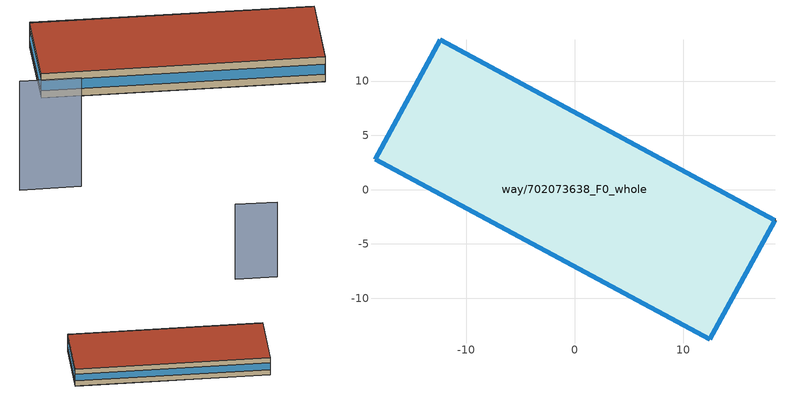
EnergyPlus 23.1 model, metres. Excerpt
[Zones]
way/702073638_F0_whole
 floor ground (Floor_Construction): 12.44,-13.79 18.44,-2.84 -12.42,13.81 -18.41,2.78 z0
 wall outside (Wall_Construction): 18.44,-2.84 12.44,-13.79 -18.41,2.78 -12.42,13.81 18.44,-2.84 z0:3.5
 window (Window_Construction): 18.44,-2.85 12.45,-13.78 / 12.43,-13.78 -18.4,2.78 / -18.41,2.79 -12.42,13.81 / -12.4,13.8 18.42,-2.83 z1.05:2.45
 roof outside (Roof_Construction): 18.44,-2.84 12.44,-13.79 -18.41,2.78 -12.42,13.81 z3.5
shading: -33.34,-14.06 -26.69,-17.63 z0:15.4
[Building]
OpenUBEM_Building: North Axis=0; Terrain=City; Solar Distribution=FullExterior
[Site:Location]
New.York-Central.Park.Obs-Belvedere.Castle: Latitude=40.77889; Longitude=-73.9692; Time Zone=-5; Elevation=48
[SizingPeriod:WeatherFileDays]
AnnualSizingPeriod: Begin Month=1; Begin Day of Month=1; End Month=12; End Day of Month=31; Day of Week for Start Day=Monday; Use Weather File Daylight Saving Period=No; Use Weather File Rain and Snow Indicators=No
[SITE:WATERMAINSTEMPERATURE]
Calculation Method=CorrelationFromWeatherFile
[MATERIAL:NOMASS] Roughness=MediumRough; Thermal Absorptance=0.9; Solar Absorptance=0.7; Visible Absorptance=0.7
Name | Thermal Resistance
Roof_Assembly | 5.31915
Wall_Assembly | 1.73913
Floor_Assembly | 1.94932
[WINDOWMATERIAL:SIMPLEGLAZINGSYSTEM]
Window_Material: UFactor=3.236; Solar Heat Gain Coefficient=0.36; Visible Transmittance=0.6
[CONSTRUCTION]
Roof_Construction: Roof_Assembly
Wall_Construction: Wall_Assembly
Floor_Construction: Floor_Assembly
Window_Construction: Window_Material
[ZONE]
way/702073638_F0_whole: Type=1; Multiplier=1; Ceiling Height=autocalculate; Volume=autocalculate; Floor Area=autocalculate; Part of Total Floor Area=Yes
[PEOPLE]
People_way/702073638_F0_whole: Zone or ZoneList or Space or SpaceList=way/702073638_F0_whole; Number of People Schedule=Occupancy_Schedule_SmallOffice; Number of People Calculation Method=People; Number of People=23.6082; Fraction Radiant=0.3; Sensible Heat Fraction=autocalculate; Activity Level Schedule=Activity_Level; Carbon Dioxide Generation Rate=3.82e-08; Enable ASHRAE 55 Comfort Warnings=No; Mean Radiant Temperature Calculation Type=ZoneAveraged; Clothing Insulation Calculation Method=ClothingInsulationSchedule; Cold Stress Temperature Threshold=15.56; Heat Stress Temperature Threshold=30
[LIGHTS]
Lights_way/702073638_F0_whole: Zone or ZoneList or Space or SpaceList=way/702073638_F0_whole; Schedule=Lighting_Schedule_SmallOffice; Design Level Calculation Method=LightingLevel; Lighting Level=4719.77; Return Air Fraction=0; Fraction Radiant=0.42; Fraction Visible=0; Fraction Replaceable=1; EndUse Subcategory=General; Return Air Fraction Calculated from Plenum Temperature=No; Return Air Fraction Function of Plenum Temperature Coefficient 1=0; Return Air Fraction Function of Plenum Temperature Coefficient 2=0
[ELECTRICEQUIPMENT]
Equipment_way/702073638_F0_whole: Zone or ZoneList or Space or SpaceList=way/702073638_F0_whole; Schedule=Equipment_Schedule_SmallOffice; Design Level Calculation Method=EquipmentLevel; Design Level=2973.98; Fraction Latent=0; Fraction Radiant=0.5; Fraction Lost=0; EndUse Subcategory=General
[ZONEINFILTRATION:DESIGNFLOWRATE]
Infiltration_way/702073638_F0_whole: Zone or ZoneList or Space or SpaceList=way/702073638_F0_whole; Schedule=Infiltration_Schedule_SmallOffice; Design Flow Rate Calculation Method=Flow/ExteriorWallArea; Flow Rate per Exterior Surface Area=0.000285; Constant Term Coefficient=1; Temperature Term Coefficient=0; Velocity Term Coefficient=0; Velocity Squared Term Coefficient=0
[HVACTEMPLATE:THERMOSTAT]
way/702073638_F0_whole_Thermostat: Heating Setpoint Schedule=Heating_Setpoint_SmallOffice; Cooling Setpoint Schedule=Cooling_Setpoint_SmallOffice
[HVACTEMPLATE:ZONE:UNITARY]
way/702073638_F0_whole: Template Unitary System=way/702073638_F0_whole_HP_Sys; Template Thermostat=way/702073638_F0_whole_Thermostat; Supply Air Maximum Flow Rate=autosize; Outdoor Air Method=Flow/Person; Outdoor Air Flow Rate per Person=0.01; Outdoor Air Flow Rate per Zone Floor Area=0; Outdoor Air Flow Rate per Zone=0; Baseboard Heating Type=None; Baseboard Heating Capacity=autosize; Zone Cooling Design Supply Air Temperature Input Method=SystemSupplyAirTemperature; Zone Cooling Design Supply Air Temperature=12.8; Zone Cooling Design Supply Air Temperature Difference=11.11; Zone Heating Design Supply Air Temperature Input Method=SystemSupplyAirTemperature; Zone Heating Design Supply Air Temperature=50; Zone Heating Design Supply Air Temperature Difference=30
[HVACTEMPLATE:SYSTEM:UNITARYHEATPUMP:AIRTOAIR]
way/702073638_F0_whole_HP_Sys: Control Zone or Thermostat Location=way/702073638_F0_whole; Cooling Supply Air Flow Rate=autosize; Heating Supply Air Flow Rate=autosize; No Load Supply Air Flow Rate=autosize; Supply Fan Placement=BlowThrough; Supply Fan Total Efficiency=0.55575; Supply Fan Delta Pressure=622.5; Supply Fan Motor Efficiency=0.9; Supply Fan Motor in Air Stream Fraction=1; Cooling Coil Type=SingleSpeedDX; Cooling Design Supply Air Temperature=12.8; Cooling Coil Gross Rated Total Capacity=autosize; Cooling Coil Gross Rated Sensible Heat Ratio=autosize; Cooling Coil Gross Rated COP=4.52885; Heat Pump Heating Coil Type=SingleSpeedDXHeatPump; Heating Design Supply Air Temperature=50; Heat Pump Heating Coil Gross Rated Capacity=autosize; Heat Pump Heating Coil Rated COP=2.75; Heat Pump Heating Minimum Outdoor DryBulb Temperature=-8; Heat Pump Defrost Maximum Outdoor DryBulb Temperature=5; Heat Pump Defrost Strategy=ReverseCycle; Heat Pump Defrost Control=Timed; Heat Pump Defrost Time Period Fraction=0.058333; Supplemental Heating Coil Type=Gas; Supplemental Heating Coil Capacity=autosize; Supplemental Heating Coil Maximum Outdoor DryBulb Temperature=21; Supplemental Gas Heating Coil Efficiency=0.84; Supplemental Gas Heating Coil Parasitic Electric Load=0; Maximum Outdoor Air Flow Rate=autosize; Minimum Outdoor Air Flow Rate=autosize; Economizer Type=DifferentialDryBulb; Economizer Lockout=NoLockout; Night Cycle Control=StayOff; Heat Recovery Type=None; Sensible Heat Recovery Effectiveness=0.7; Latent Heat Recovery Effectiveness=0.65; Humidifier Type=None; Humidifier Rated Capacity=1e-06; Humidifier Rated Electric Power=autosize; Humidifier Setpoint=30; Return Fan=No; Return Fan Total Efficiency=0.7; Return Fan Delta Pressure=500; Return Fan Motor Efficiency=0.9; Return Fan Motor in Air Stream Fraction=1
[WATERHEATER:MIXED]
DHW_Heater_SmallOffice: Tank Volume=0.3785; Setpoint Temperature Schedule=OpenUBEM_DHW_Setpoint; Deadband Temperature Difference=0; Heater Control Type=Cycle; Heater Maximum Capacity=1000; Heater Ignition Minimum Flow Rate=0; Heater Ignition Delay=0; Heater Fuel Type=Electricity; Heater Thermal Efficiency=1; Off Cycle Parasitic Fuel Consumption Rate=0; Off Cycle Parasitic Fuel Type=Electricity; Off Cycle Parasitic Heat Fraction to Tank=0; On Cycle Parasitic Fuel Consumption Rate=0; On Cycle Parasitic Heat Fraction to Tank=0; Ambient Temperature Indicator=Zone; Ambient Temperature Zone=way/702073638_F0_whole; Off Cycle Loss Coefficient to Ambient Temperature=2.01; Off Cycle Loss Fraction to Zone=1; On Cycle Loss Coefficient to Ambient Temperature=2.01; On Cycle Loss Fraction to Zone=1; Peak Use Flow Rate=1.64539e-06; Use Flow Rate Fraction Schedule=OpenUBEM_DHW_FlowFrac_SmallOffice; Use Side Effectiveness=1; Source Side Effectiveness=1; Use Side Design Flow Rate=autosize; Source Side Design Flow Rate=autosize; Indirect Water Heating Recovery Time=1.5; Source Side Flow Control Mode=IndirectHeatPrimarySetpoint; EndUse Subcategory=DHW
[WATERUSE:EQUIPMENT]
DHW_WaterUse_SmallOffice: EndUse Subcategory=DHW; Peak Flow Rate=1.64539e-06; Flow Rate Fraction Schedule=OpenUBEM_DHW_FlowFrac_SmallOffice; Target Temperature Schedule=OpenUBEM_DHW_Setpoint; Zone=way/702073638_F0_whole; Sensible Fraction Schedule=OpenUBEM_DHW_SensibleFrac; Latent Fraction Schedule=OpenUBEM_DHW_LatentFrac
[WATERUSE:CONNECTIONS]
DHW_WaterConn_SmallOffice: Hot Water Supply Temperature Schedule=OpenUBEM_DHW_Setpoint; Drain Water Heat Exchanger Type=None; Drain Water Heat Exchanger Destination=Plant; Water Use Equipment 1=DHW_WaterUse_SmallOffice
[SCHEDULE:COMPACT]
Occupancy_Schedule_SmallOffice: Through: 12/31, For: Weekdays, Until: 06:00, 0, Until: 07:00, 0.1, Until: 08:00, 0.2, Until: 12:00, 0.95, Until: 13:00, 0.5, Until: 17:00, 0.95, Until: 18:00, 0.3, Until: 22:00, 0.1, Until: 24:00, 0.05, For: Saturday, Until: 06:00, 0, Until: 08:00, 0.1, Until: 12:00, 0.3, Until: 17:00, 0.1, Until: 19:00, 0.05, Until: 24:00, 0, For: AllOtherDays, Until: 06:00, 0, Until: 18:00, 0.05, Until: 24:00, 0
Lighting_Schedule_SmallOffice: Through: 12/31, For: Weekdays, Until: 05:00, 0.04184, Until: 07:00, 0.08368, Until: 08:00, 0.25105, Until: 17:00, 0.75314, Until: 18:00, 0.41841, Until: 20:00, 0.25105, Until: 22:00, 0.16736, Until: 23:00, 0.08368, Until: 24:00, 0.04184, For: Saturday, Until: 06:00, 0.04184, Until: 08:00, 0.08368, Until: 12:00, 0.25105, Until: 17:00, 0.12552, Until: 24:00, 0.04184, For: AllOtherDays, Until: 24:00, 0.04184
Equipment_Schedule_SmallOffice: Through: 12/31, For: Weekdays, Until: 06:00, 0.307674, Until: 08:00, 0.381235, Until: 12:00, 0.857778, Until: 13:00, 0.76247, Until: 17:00, 0.857778, Until: 18:00, 0.476543, Until: 24:00, 0.381235, For: Saturday, Until: 06:00, 0.230755, Until: 08:00, 0.381235, Until: 12:00, 0.476543, Until: 17:00, 0.33358, Until: 19:00, 0.285926, Until: 24:00, 0.230755, For: AllOtherDays, Until: 06:00, 0.230755, Until: 18:00, 0.285926, Until: 24:00, 0.230755
Heating_Setpoint_SmallOffice: Through: 12/31, For: Weekdays, Until: 06:00, 15.6, Until: 07:00, 21.1, Until: 08:00, 21.1, Until: 12:00, 21.1, Until: 13:00, 21.1, Until: 17:00, 21.1, Until: 19:00, 21.1, Until: 24:00, 15.6, For: Saturday, Until: 06:00, 15.6, Until: 08:00, 21.1, Until: 12:00, 21.1, Until: 17:00, 21.1, Until: 19:00, 21.1, Until: 24:00, 15.6, For: AllOtherDays, Until: 06:00, 15.6, Until: 18:00, 21.1, Until: 24:00, 15.6
Cooling_Setpoint_SmallOffice: Through: 12/31, For: Weekdays, Until: 06:00, 29.4, Until: 07:00, 23.9, Until: 08:00, 23.9, Until: 12:00, 23.9, Until: 13:00, 23.9, Until: 17:00, 23.9, Until: 18:00, 23.9, Until: 22:00, 23.9, Until: 24:00, 23.9, For: Saturday, Until: 06:00, 29.4, Until: 08:00, 23.9, Until: 12:00, 23.9, Until: 17:00, 23.9, Until: 19:00, 23.9, Until: 24:00, 29.4, For: AllOtherDays, Until: 06:00, 29.4, Until: 18:00, 23.9, Until: 24:00, 29.4
Infiltration_Schedule_SmallOffice: Through: 12/31, For: Weekdays, Until: 06:00, 1, Until: 07:00, 0.25, Until: 08:00, 0.25, Until: 12:00, 0.25, Until: 13:00, 0.25, Until: 17:00, 0.25, Until: 18:00, 0.25, Until: 22:00, 0.25, Until: 24:00, 0.25, For: Saturday, Until: 06:00, 1, Until: 08:00, 0.25, Until: 12:00, 0.25, Until: 17:00, 0.25, Until: 19:00, 0.25, Until: 24:00, 1, For: AllOtherDays, Until: 06:00, 1, Until: 18:00, 0.25, Until: 24:00, 1
[Schedule:Constant]
Activity_Level: Hourly Value=120
[SCHEDULE:CONSTANT]
Name | Hourly Value
OpenUBEM_DHW_Setpoint | 60
OpenUBEM_DHW_FlowFrac_SmallOffice | 0.236274
OpenUBEM_DHW_SensibleFrac | 0.2
OpenUBEM_DHW_LatentFrac | 0.05
